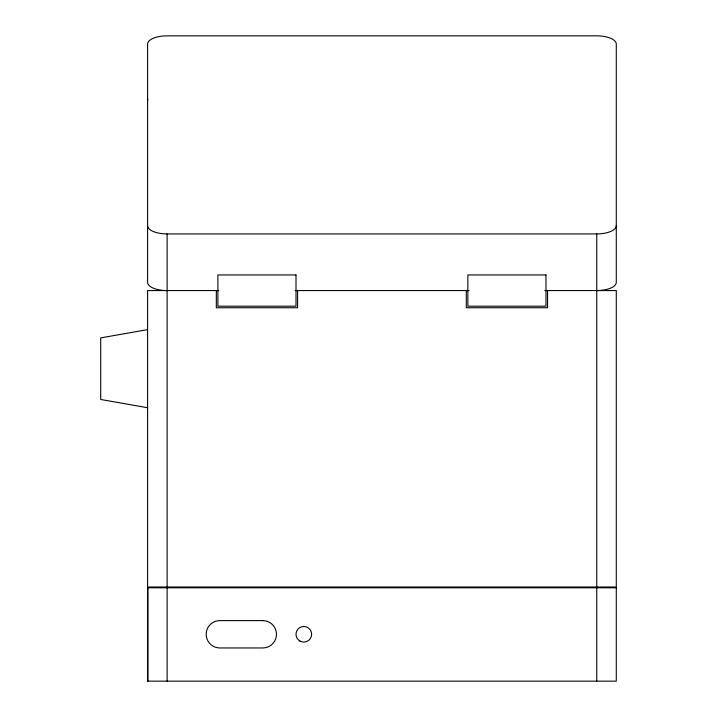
<?xml version="1.0" encoding="UTF-8"?>
<svg xmlns="http://www.w3.org/2000/svg" width="717" height="717" viewBox="0 0 717 717"><rect width="100%" height="100%" fill="white"/><g stroke="black" fill="none" stroke-linecap="round" stroke-linejoin="round"><path stroke-width="1.08" d="M147.585 329.623L100.712 337.895L100.712 399.477L147.585 407.74M147.585 225.676A19.529 8.254 0 0 0 167.115 233.93L596.759 233.93A19.529 8.254 0 0 0 616.288 225.676M218.757 290.564L147.585 290.564L147.585 587.017L616.288 587.017L616.288 290.564L544.75 290.564M295.207 290.564L469.115 290.564M596.759 233.93L596.759 587.017M596.759 587.797L596.759 681.15M547.546 290.564L547.546 307.754L466.301 307.754L466.301 290.564M297.573 290.564L297.573 307.754L216.328 307.754L216.328 290.564M167.115 233.93L167.115 587.017M167.115 587.797L167.115 681.15M147.908 587.797L147.908 681.15M167.115 290.564A19.529 8.254 0 0 1 147.585 282.319L147.585 44.104A19.529 8.254 0 0 1 167.115 35.85L596.759 35.85A19.529 8.254 0 0 1 616.288 44.104L616.288 282.319A19.529 8.254 0 0 1 596.759 290.564M147.585 100.739A19.529 8.254 0 0 1 147.908 99.242M296.004 274.943L217.887 274.943L217.887 306.195L296.004 306.195L296.004 274.943M545.978 274.943L467.86 274.943L467.86 306.195L545.978 306.195L545.978 274.943M616.288 587.797L147.585 587.797L147.585 681.15L616.288 681.15L616.288 587.797M262.807 620.608L219.841 620.608A13.668 13.668 0 0 0 206.173 634.276A13.668 13.668 0 0 0 219.841 647.953L262.807 647.953A13.668 13.668 0 0 0 276.475 634.276A13.668 13.668 0 0 0 262.807 620.608M299.912 641.043A7.815 7.815 0 0 0 311.626 634.276A7.815 7.815 0 0 0 299.912 627.518A7.815 7.815 0 0 0 299.912 641.043"/></g></svg>
